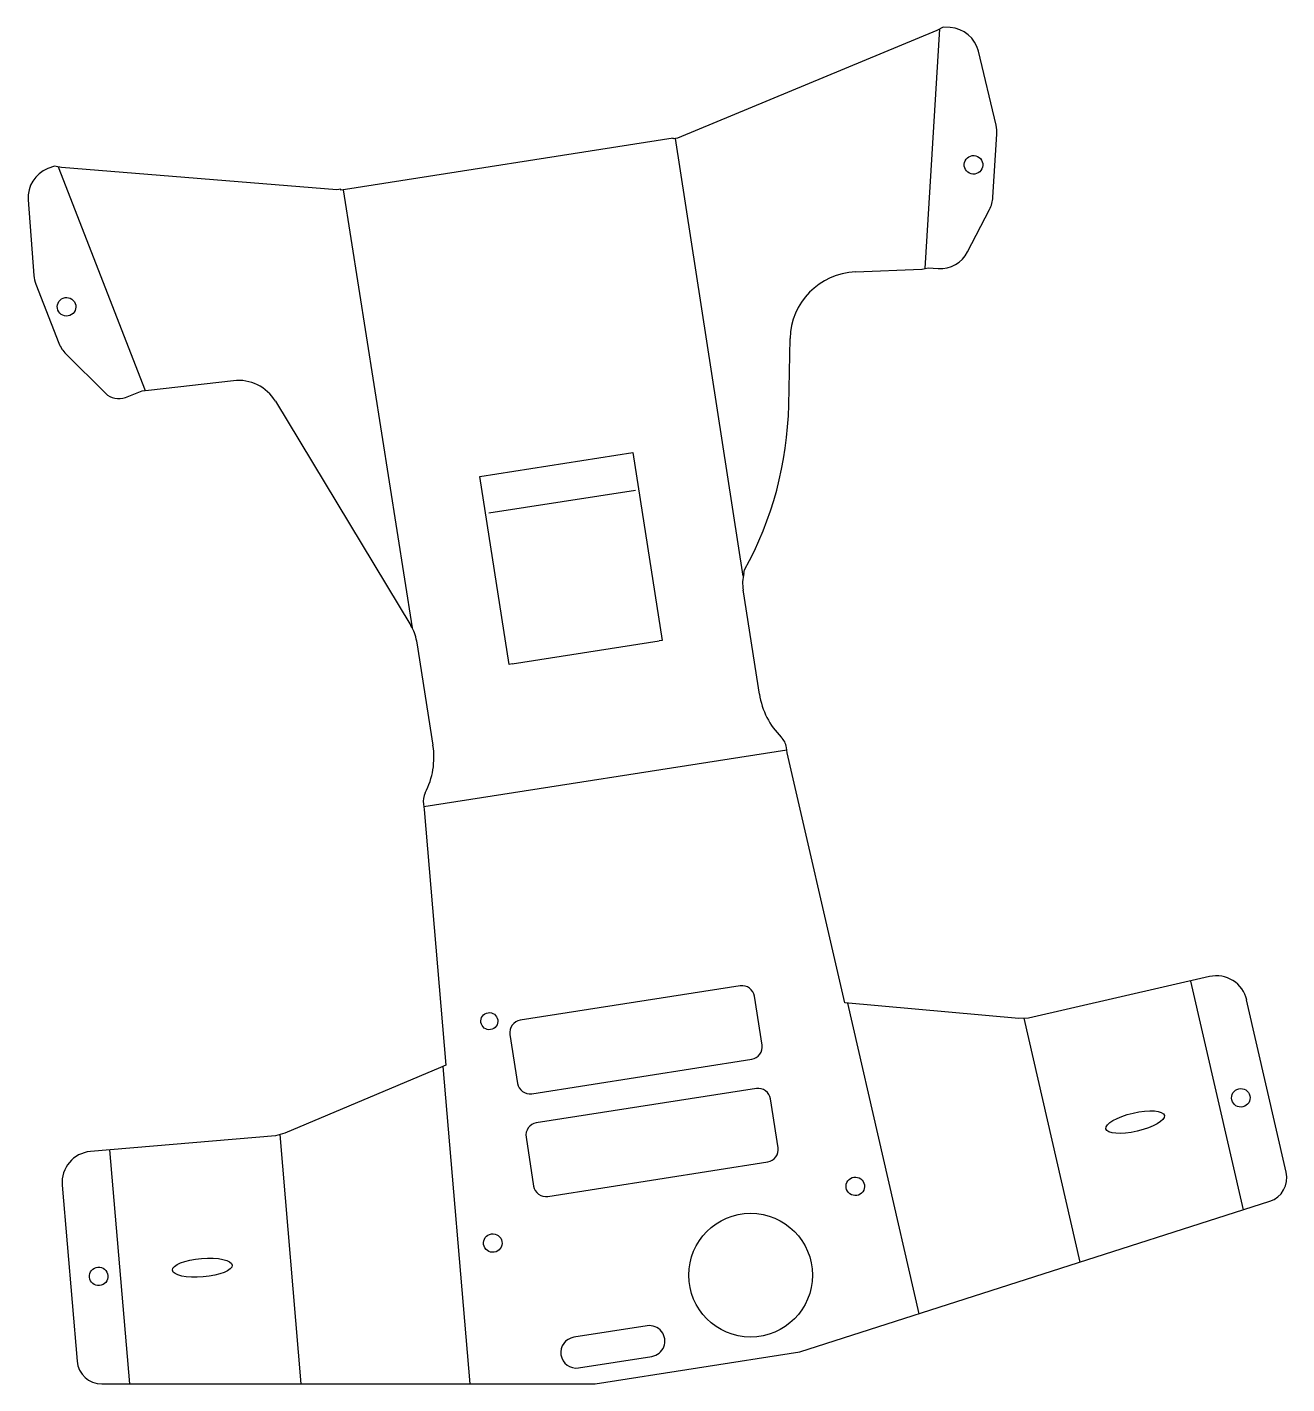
# Model space of a CAD drawing. Header units: millimetres. Extents: x -72 to 132, y 0 to 219.
import ezdxf

# ---------------------------------------------------------------- set-up
doc = ezdxf.new("R2010")
doc.units = ezdxf.units.MM
doc.layers.get('0').update_dxf_attribs({"linetype": 'CONTINUOUS'})

msp = doc.modelspace()

# ---------------------------------------------------------------- linework, layer by layer
for p, q in [((76.02, 219.32), (74.99, 218.76)), ((77.18, 219.25), (76.02, 219.32)), ((74.99, 218.76), (33.11, 201.38)), ((73.12, 180.28), (75.51, 219.04)), ((84.58, 203.47), (81.74, 215.41)), ((84.08, 191.83), (84.71, 202.01)), ((32.37, 201.36), (-20.59, 193.08)), ((32.39, 201.27), (32.37, 201.36)), ((33.11, 201.38), (32.38, 201.26)), ((32.38, 201.26), (32.38, 201.27)), ((32.38, 201.27), (32.39, 201.27)), ((43.71, 130.59), (32.75, 201.32)), ((-67.62, 196.86), (-68.71, 196.44)), ((-66.47, 196.65), (-67.62, 196.86)), ((-67.04, 196.75), (-52.94, 160.57)), ((-21.98, 193.02), (-66.47, 196.65)), ((-21.34, 193.12), (-21.98, 193.02)), ((-21.32, 192.97), (-21.34, 193.12)), ((-20.59, 193.08), (-21.33, 192.96)), ((-20.96, 193.02), (-9.79, 122.22)), ((-71.88, 191.4), (-70.94, 179.18)), ((-21.33, 192.96), (-21.33, 192.97)), ((-21.33, 192.97), (-21.32, 192.97)), ((79.98, 182.98), (83.53, 189.83)), ((61.84, 179.74), (72.6, 180.17)), ((72.6, 180.17), (72.62, 180.17)), ((72.62, 180.17), (73.63, 180.39)), ((73.63, 180.39), (75.23, 180.29)), ((-70.62, 177.75), (-66.9, 168.21)), ((51.07, 158.21), (51.28, 168.97)), ((-65.77, 166.48), (-59.38, 160.13)), ((-56.17, 159.46), (-53.46, 160.52)), ((-53.46, 160.52), (-52.43, 160.63)), ((-52.43, 160.63), (-38.69, 162.17)), ((-31.92, 158.83), (-10, 122.6)), ((1.14, 146.69), (25.84, 150.55)), ((25.84, 150.55), (30.59, 120.17)), ((5.89, 116.31), (1.14, 146.69)), ((2.57, 140.78), (26.28, 144.49)), ((43.8, 131.01), (43.93, 131.57)), ((43.73, 128.04), (43.69, 128.32)), ((46.33, 111.47), (43.73, 128.04)), ((-9.08, 120.07), (-9.03, 119.79)), ((-9.03, 119.79), (-6.44, 103.22)), ((6.37, 116.38), (30.1, 120.09)), ((30.59, 120.17), (30.1, 120.09)), ((6.37, 116.38), (5.89, 116.31)), ((50.77, 102.45), (-7.93, 93.27)), ((50.84, 102.02), (50.7, 102.88)), ((60.13, 61.58), (50.84, 102.02)), ((-7.99, 93.7), (-7.86, 92.85)), ((-7.86, 92.85), (-4.36, 51.5)), ((119.1, 65.83), (89.85, 59.11)), ((116.02, 65.12), (124.51, 28.14)), ((88.26, 59.08), (60.13, 61.58)), ((60.58, 61.54), (72.11, 11.34)), ((131.49, 34.22), (125.09, 62.08)), ((89.85, 59.11), (88.26, 59.08)), ((89.06, 59.1), (98.11, 19.67)), ((-5.2, 51.14), (-30.39, 40.53)), ((-4.36, 51.5), (-5.2, 51.14)), ((-0.43, 0), (-4.78, 51.32)), ((-31.91, 40.08), (-61.82, 37.55)), ((-30.39, 40.53), (-31.91, 40.08)), ((-27.74, 0), (-31.15, 40.31)), ((-55.47, 0), (-58.67, 37.81)), ((-66.38, 32.14), (-63.97, 3.66)), ((52.87, 5.18), (128.81, 29.51)), ((19.76, 0), (52.87, 5.18)), ((-59.98, 0), (-55.98, 0)), ((-55.98, 0), (-54.95, 0)), ((-54.95, 0), (-28.52, 0)), ((-28.52, 0), (-26.96, 0)), ((-26.96, 0), (-0.87, 0)), ((-0.87, 0), (0, 0)), ((0, 0), (19.76, 0))]:
    msp.add_line(p, q)
for points in [[(9.52, 46.91), (45.09, 52.47, 0.414214), (46.76, 54.76), (45.52, 62.66, 0.414214), (43.24, 64.33), (7.67, 58.77, 0.414214), (6, 56.48), (7.24, 48.58, 0.414214)], [(12.12, 30.31), (47.68, 35.88, 0.414214), (49.35, 38.16), (48.12, 46.06, 0.414214), (45.83, 47.73), (10.26, 42.17, 0.414214), (8.6, 39.89), (9.83, 31.98, 0.414214)], [(17.09, 2.59), (28.94, 4.44, 1), (28.17, 9.38), (16.32, 7.53, 1)]]:
    msp.add_lwpolyline(points, format="xyb", close=True)
msp.add_circle((44.91, 17.57), 10)
for centre, radius, start, end in [((76.87, 214.25), 5, 13.3932, 86.4782), ((79.72, 202.31), 5, -3.5218, 13.3932), ((79.09, 192.13), 5, 332.6164, 356.4782), ((75.54, 185.28), 5, 266.4782, 332.6164), ((62.28, 168.75), 11, 92.2795, 178.8753), ((-37.91, 155.21), 7, 31.1664, 96.3989), ((-6.42, 159.34), 57.5, 331.1202, 358.8753), ((50.61, 129.39), 7, 166.6043, 188.8081), ((-15.99, 118.98), 7, 8.9625, 31.1664), ((58.68, 113.4), 12.5, 188.8853, 225.1346), ((-18.79, 101.29), 12.5, -27.364, 8.8853), ((47.74, 102.41), 3, 8.8853, 45.1346), ((-5.03, 94.16), 3, 152.636, 188.8853), ((120.22, 60.96), 5, 12.9325, 102.9325), ((-61.39, 32.57), 5, 94.8381, 184.8381), ((127.59, 33.32), 4, -72.2294, 12.9325), ((-59.98, 4), 4, 184.8381, 270)]:
    msp.add_arc(centre, radius, start, end)
for centre, major_axis, ratio in [((80.94, 197.06), (-1.5, 0.09), 0.999986), ((-65.67, 174.11), (1.4, 0.54), 0.999986), ((2.67, 58.63), (0.21, -1.36), 0.999999), ((124.15, 46.24), (1.46, 0.34), 0.999849), ((107.06, 42.31), (-4.73, -1.09), 0.309017), ((61.83, 31.93), (-0.23, 1.48), 0.999999), ((3.23, 22.76), (-0.23, 1.48), 0.999999), ((-43.72, 18.78), (4.84, 0.41), 0.309017), ((-60.48, 17.37), (-1.49, -0.13), 0.999849)]:
    msp.add_ellipse(centre, major_axis=major_axis, ratio=ratio)
for centre, major_axis, ratio, start_param, end_param in [((-66.89, 191.78), (-4.66, -1.82), 0.999941, 4.712389, 5.987959), ((-65.96, 179.56), (-1.82, 4.66), 0.999365, 1.275377, 1.570796), ((-62.24, 170.03), (1.82, -4.66), 0.999676, 4.712389, 5.128996), ((-57.26, 162.26), (-2.8, -1.09), 0.999937, 0.416463, 1.570796)]:
    msp.add_ellipse(centre, major_axis=major_axis, ratio=ratio, start_param=start_param, end_param=end_param)

doc.saveas('drawing.dxf')
